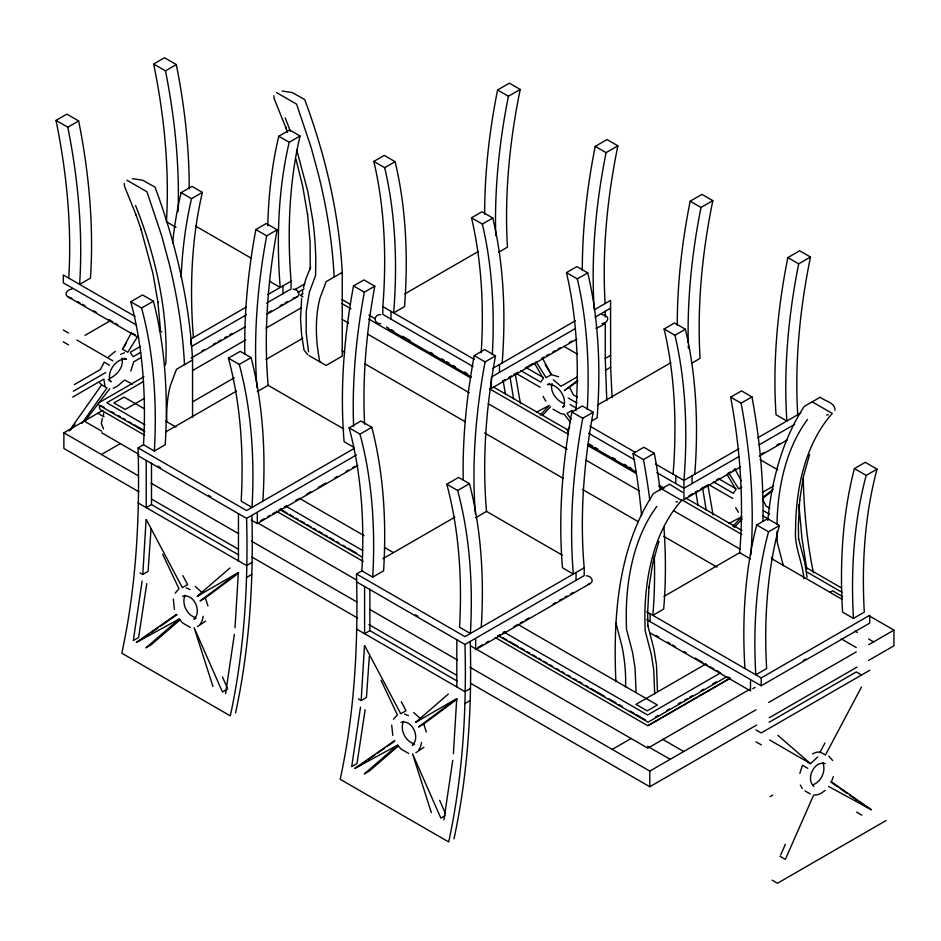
<?xml version="1.0" encoding="UTF-8"?>
<svg xmlns="http://www.w3.org/2000/svg" width="941" height="941" viewBox="0 0 941 941"><rect width="100%" height="100%" fill="white"/><g stroke="black" fill="none" stroke-linecap="round" stroke-linejoin="round"><path stroke-width="1.41" d="M143.502 444.764A561.589 324.233 -60 0 0 130.752 301.767L142.55 294.956L153.407 301.226A563.094 325.104 -60 0 1 165.204 444.764L154.359 451.033L143.502 444.764L138.08 447.904C139.938 516.668 136.445 585.855 121.801 653.219L230.31 715.866C244.295 651.054 248.377 584.549 246.589 518.373L356.416 454.974M235.603 712.819C249.588 648.008 253.658 581.503 251.882 515.327M361.885 570.846A561.589 324.233 -60 0 0 349.135 427.849L360.932 421.039L371.789 427.308A563.094 325.104 -60 0 1 383.587 570.846L372.73 577.115L361.885 570.846L356.463 573.975C358.321 642.738 354.816 711.937 340.183 779.301L448.692 841.948C462.678 777.137 466.76 710.631 464.972 644.456L584.196 575.621L584.196 567.799A560.236 323.457 -60 0 1 593.171 412.252L582.314 405.983L571.881 412.017A562.248 324.621 -60 0 0 562.495 567.799L573.34 574.057A562.248 324.621 -60 0 1 582.738 418.275L593.171 412.252M453.974 838.902C467.959 774.09 472.041 707.585 470.253 641.409M310.236 269.02L310.107 242.084L307.519 213.936M146.102 519.561L142.785 574.457L140.08 572.893M238.332 572.81L235.027 627.706M364.485 645.644L361.168 700.539L358.45 698.975M456.714 698.892L453.397 753.788M103.604 415.169L103.475 413.181M151.054 528.583L148.078 571.399L142.785 574.457M369.366 656.018L366.449 697.481L361.168 700.539M636.069 692.494L635.081 668.098L632.623 652.689L626.471 629.106L626.224 615.532A309.824 178.872 60 0 1 629.2 577.174C633.246 552.026 641.515 527.054 656.83 506.446M654.701 693.952L653.701 669.557L651.254 654.148L645.103 630.564L644.856 616.99A309.824 178.872 60 0 1 647.82 578.633C652.36 550.379 662.311 522.09 681.59 500.447L661.499 488.85M657.441 690.917L656.5 665.369M615.896 681.778C613.038 617.778 617.59 548.803 653.454 493.496L669.557 484.192L682.554 492.284M649.008 586.796L647.643 612.803L647.89 626.365M799.721 499.777L798.356 525.784L798.603 539.358M301.626 298.074L300.532 318.87L301.532 333.726M767.809 520.467C771.667 480.557 782.136 440.412 804.155 406.488L820.258 397.184C824.492 401.089 835.349 402.572 834.973 410.205M142.126 581.056L133.328 640.539L138.621 637.492L146.761 583.608M234.368 634.305L225.569 693.788M360.509 707.138L351.711 766.621L356.992 763.574L365.143 709.69M452.739 760.387L443.94 819.87M124.188 183.413L124.541 186.365L136.304 215.571M273.855 95.794L274.207 98.758L285.97 127.964M648.902 587.76L652.713 563.53L658.912 541.416M799.603 500.741L803.414 476.522L809.613 454.409M302.273 293.898L302.802 290.675M799.85 773.349L802.438 765.256L807.731 768.315M203.162 616.296L202.186 620.695L200.268 624.212M421.544 742.378L420.568 746.778L418.639 750.295M303.496 287.605L305.919 278.701L310.695 267.138M552.026 383.457C549.615 391.644 556.484 400.419 563.777 403.56M833.385 776.666L831.385 781.795L871.366 809.707L828.586 786.464M130.799 371.036L133.704 361.85L141.185 357.521M102.298 418.333L101.369 423.662L103.522 428.967M780.642 854.981L785.37 844.265M164.699 365.767L165.887 363.191L166.122 349.899A309.824 178.872 60 0 0 163.158 308.119C158.382 272.902 148.725 238.438 135.528 205.467M812.459 753.847L816.388 752.247L820.164 751.977L824.916 743.002M861.438 687.083L825.445 755.035L820.164 751.977M137.821 336.266L127.811 352.252L122.518 349.193L131.564 332.467M175.144 593.136L178.978 588.76L162.664 554.237M185.001 595.288C181.554 603.475 186.518 614.473 194.905 617.425M393.514 719.218L397.361 714.842L381.046 680.319M403.383 721.371C399.925 729.557 404.901 740.555 413.287 743.508M122.518 349.193L126.376 343.053M807.531 419.427C792.216 440.047 783.947 465.019 779.901 490.167A309.824 178.872 60 0 0 776.995 524.078M69.175 430.931L101.663 384.857L99.664 382.905M81.961 423.356L106.956 387.904L101.663 384.857M70.599 429.908L75.057 424.085M84.796 421.309L109.756 388.68M540.287 415.134L549.203 405.477L536.335 412.252M542.604 415.299L550.532 406.712M732.898 526.337L741.814 516.68L728.946 523.455M734.215 527.572L742.143 518.985M108.544 356.886L115.308 351.358M205.55 621.166L197.516 626.6M423.932 747.236L415.898 752.682M200.445 594.441L197.269 596.276L229.945 567.964M417.769 721.135L415.651 722.347L448.316 694.046M190.364 627.435L182.636 622.977L179.225 619.084L145.926 647.82L151.219 644.761L180.072 619.86M408.735 753.518L401.019 749.06L397.596 745.166L364.308 773.89L369.601 770.844L398.443 745.942M564.671 405.653L562.753 407.182L564.047 405.912C566.705 396.608 557.472 383.222 547.439 384.587L549.756 383.657M577.621 380.399L564.365 390.621L577.809 381.27M763.092 497.107L773.29 489.238M762.269 498.765L772.455 490.908M266.844 314.341L296.815 297.038C301.861 294.557 297.38 288.922 293.169 289.169M595.806 328.103C602.569 326.598 615.12 317.141 601.946 314.588M569.67 427.014L567.282 430.331L568.376 432.684M475.687 639.657L475.687 649.619L589.948 583.643C594.994 581.162 590.501 575.539 586.302 575.786M817.753 756.905L810.53 763.645L807.354 761.81M825.163 790.346L821.364 793.192L817.447 794.804L813.659 795.074L785.347 859.368L780.054 856.322M197.269 596.276L238.085 572.669L200.08 600.934L205.361 597.888L238.755 573.045M415.651 722.347L456.456 698.751L418.451 727.017L423.744 723.97L457.138 699.128M100.699 405.418L99.217 407.641L100.275 409.535M179.225 619.084L136.433 642.338L176.414 614.414M141.726 639.28L148.772 634.352M151.125 632.717L158.182 627.788M160.535 626.141L177.002 614.649M397.596 745.166L354.816 768.409L394.797 740.496M360.097 765.362L365.978 761.257M368.331 759.61L375.388 754.694M377.741 753.047L384.798 748.119M387.151 746.484L394.208 741.555M577.127 376.941L560.989 386.28L553.284 379.823M762.292 492.461L773.455 485.991M56.001 120.413L66.846 114.143L78.656 120.954A563.094 325.104 60 0 1 90.454 278.136L79.609 284.394A563.094 325.104 60 0 0 67.799 127.223L56.001 120.413A561.589 324.233 60 0 1 68.752 278.136M176.061 227.31L166.416 221.747A561.589 324.233 60 0 0 153.654 64.023L164.51 57.754L176.308 64.576A563.094 325.104 60 0 1 189.223 188.718M67.799 127.223L78.656 120.954M153.654 64.023L165.463 70.834L176.308 64.576M172.603 242.919A562.248 324.621 60 0 1 181.095 192.634L191.94 186.365L202.374 192.387A560.236 323.457 60 0 0 193.399 337.572M267.785 225.652A562.248 324.621 60 0 1 278.759 136.245L289.605 129.987L300.038 136.01A560.236 323.457 60 0 0 291.063 281.183L291.063 289.016L266.503 303.19M181.143 277.207A560.236 323.457 60 0 1 191.529 198.657L202.374 192.387M269.361 281.183L280.206 287.452A560.236 323.457 60 0 1 289.193 142.267L300.038 136.01M244.836 354.075A562.248 324.621 -60 0 1 255.846 229.545L266.279 223.523L277.125 229.792A560.236 323.457 -60 0 0 268.15 385.328L257.305 391.597M373.836 161.429L384.269 155.406L395.126 161.664A562.248 324.621 -60 0 1 404.524 306.601L393.667 312.871A560.236 323.457 -60 0 0 384.693 167.686L373.836 161.429A560.236 323.457 -60 0 1 382.822 306.601L382.822 314.435L473.088 366.543M484.662 214.136A563.094 325.104 -60 0 1 497.566 89.995L509.375 83.173L520.22 89.442A561.589 324.233 -60 0 0 507.47 247.165L498.789 252.176M85.031 335.337L110.179 320.822M130.752 301.767L141.597 308.036L153.407 301.226M256.975 387.586A562.248 324.621 -60 0 1 266.691 235.815L277.125 229.792M384.693 167.686L395.126 161.664M495.754 235.697A563.094 325.104 -60 0 1 508.422 96.253L520.22 89.442M74.257 384.61L100.393 369.519L104.228 362.144L109.509 365.202M130.411 352.193L140.362 346.441M73.327 391.244L105.674 372.565M140.668 352.369L133.199 356.674L130.611 353.016M72.669 397.09L103.863 379.082L104.957 385.951M246.283 307.037L190.694 339.136L190.694 344.359M267.762 294.639L291.063 281.183M191.388 346.559L246.283 314.87M98.346 403.042L143.973 376.694M294.745 289.652L304.778 283.853M143.479 381.552L106.768 402.748L144.938 424.791M297.897 292.404L304.061 288.84M201.844 350.969L204.373 349.511M213.219 344.406L215.748 342.947M218.277 341.489L220.806 340.03M224.593 337.843L227.122 336.384M229.651 334.925L232.18 333.467M268.82 312.306L271.337 310.848M280.183 305.743L282.712 304.284M285.123 302.896L287.428 301.567M191.117 358.062L245.366 326.739M302.955 293.815L300.414 295.286L302.92 296.733M138.868 491.767L63.882 448.469L63.882 432.813L102.875 410.3M282.135 91.018L292.275 92.583L304.684 99.523C325.268 154.959 339.066 213.219 342.23 272.384L326.127 281.677L319.964 298.156A156.371 90.277 60 0 0 319.787 361.767M132.469 178.637L142.609 180.19L155.018 187.13C175.602 242.566 189.4 300.838 192.564 359.991L176.461 369.295L170.297 385.775A156.371 90.277 60 0 0 166.828 421.58M144.232 398.466L125.177 409.464L113.908 402.96L124.083 397.09L144.244 408.723M192.434 370.636L245.719 339.877M266.021 328.15L301.532 307.648M228.416 358.156L239.261 364.414A561.589 324.233 -60 0 1 252.012 507.411L241.167 501.153A561.589 324.233 -60 0 0 228.416 358.156L240.214 351.346L251.059 357.604A563.094 325.104 -60 0 1 262.868 501.153M353.757 447.281L344.112 441.717A562.248 324.621 -60 0 1 353.51 285.935L363.944 279.912L374.789 286.17A560.236 323.457 -60 0 0 364.602 424.238M481.204 352.781A560.236 323.457 -60 0 0 471.5 217.806L481.933 211.784L492.79 218.053A562.248 324.621 -60 0 1 502.176 362.979M582.314 270.514A563.094 325.104 -60 0 1 595.23 146.373L607.027 139.562L617.884 145.831A561.589 324.233 -60 0 0 605.134 303.543M239.261 364.414L251.059 357.604M353.628 426.367A562.248 324.621 -60 0 1 364.355 292.192L374.789 286.17M471.5 217.806L482.357 224.076L492.79 218.053M594.183 308.46A563.094 325.104 -60 0 1 606.075 152.642L617.884 145.831M101.44 454.491L120.519 443.482M192.434 401.96L234.297 377.788M266.021 359.486L302.802 338.242M165.734 431.931L236.52 391.068M404.865 293.874L478.181 251.541M238.685 554.896L151.501 504.564L146.22 507.622L146.22 460.431M575.963 410.511A560.236 323.457 -60 0 0 566.447 272.631L576.88 266.597L587.737 272.866A562.248 324.621 -60 0 1 597.123 417.804L591.701 420.933M677.273 325.327A563.094 325.104 -60 0 1 690.176 201.198L701.974 194.375L712.831 200.645A561.589 324.233 -60 0 0 700.08 358.368L691.4 363.379M566.447 272.631L577.303 278.889L587.737 272.866M688.247 342.759A563.094 325.104 -60 0 1 701.021 207.455L712.831 200.645M463.219 480.157A562.248 324.621 -60 0 1 474.229 355.627L484.662 349.605L495.507 355.874A560.236 323.457 -60 0 0 486.532 511.41L475.687 517.679M349.135 427.849L359.98 434.119L371.789 427.308M475.358 513.668A562.248 324.621 -60 0 1 485.074 361.897L495.507 355.874M353.887 448.598L246.589 510.551L138.08 447.904M492.496 368.578L575.316 320.763M594.277 309.812L610.556 300.414L610.662 367.249L612.073 397.572M491.331 377.082L575.28 328.609M595.194 317.117L610.556 308.248M260.751 520.655L264.198 518.667M267.762 516.609L270.279 515.15M272.808 513.692L275.337 512.233M279.124 510.046L281.653 508.587M284.182 507.128L286.711 505.67M295.556 500.565L298.085 499.106M306.931 494.001L310.718 491.814M318.293 487.438L325.88 483.051M334.725 477.946L337.254 476.487M346.088 471.382L348.617 469.924M352.416 467.736L354.933 466.277M502.647 380.999L505.152 379.552M508.928 377.376L511.445 375.918M513.951 374.471L517.726 372.295M525.266 367.943L532.806 363.579M541.604 358.509L544.121 357.051M546.639 355.604L549.156 354.145M552.92 351.969L555.437 350.522M557.954 349.064L560.46 347.617M569.27 342.536L571.775 341.089M251.176 520.008L257.305 523.537L358.027 465.383M576.892 339.031L491.331 388.421L491.331 378.458M251.882 562.518L246.589 565.565L138.08 502.917M606.78 400.631L605.263 358.486L610.556 355.439M673.086 474.182A560.236 323.457 -60 0 0 664.111 329.009L674.544 322.986L685.389 329.256A562.248 324.621 -60 0 1 694.787 474.182M810.495 257.022L798.686 263.845A563.094 325.104 -60 0 0 786.888 421.015L776.031 414.746A563.094 325.104 -60 0 1 787.84 257.575L799.638 250.765L810.495 257.022A561.589 324.233 -60 0 0 797.733 414.746M246.471 577.515L251.765 574.457M605.381 370.307L610.662 367.249M136.433 642.338L140.668 639.892M664.111 329.009L674.956 335.278L685.389 329.256M572.21 410.276L566.929 413.322L571.093 419.227M446.787 484.239L457.644 490.496A561.589 324.233 -60 0 1 470.394 633.493L459.549 627.235A561.589 324.233 -60 0 0 446.787 484.239L458.596 477.416L469.441 483.686A563.094 325.104 -60 0 1 481.251 627.235M597.464 405.077L670.792 362.744M457.644 490.496L469.441 483.686M382.846 558.742L454.903 517.138M641.55 515.633A560.236 323.457 60 0 0 633.011 453.538L643.867 447.281L654.301 453.303A562.248 324.621 60 0 1 660.159 490.073M750.506 558.966L739.65 552.696A560.236 323.457 60 0 0 730.675 397.161L741.52 390.891L751.953 396.914A562.248 324.621 60 0 1 762.963 521.443M227.746 688.941L222.464 692L194.14 627.706L212.96 686.518M633.011 453.538L643.444 459.573L654.301 453.303M730.675 397.161L741.108 403.183L751.953 396.914M457.067 680.978L369.884 630.646L364.59 633.705L364.59 586.514M738.85 448.751L683.942 480.451L655.583 464.078M757.811 437.8L800.991 412.876M656.842 472.641L683.942 488.285L738.826 456.597M759.046 444.917L794.616 424.379M688.965 495.836L692.741 493.66M695.246 492.202L697.763 490.755M700.28 489.296L707.82 484.944M716.619 479.863L719.136 478.416M727.934 473.335L730.451 471.888M732.957 470.429L735.474 468.983M760.61 454.468L764.386 452.292M776.96 445.034L779.466 443.576M740.438 467.007L683.942 499.624L683.942 489.661M759.387 456.067L787.194 440.012M584.196 567.799L464.972 636.634L356.463 573.975M741.849 487.038L738.673 488.873L728.675 472.888M477.981 647.396L482.58 644.75M486.132 642.691L488.661 641.233M497.507 636.128L500.036 634.669M502.565 633.211L505.094 631.752M513.939 626.647L517.726 624.459M520.255 623.001L522.773 621.542M525.301 620.084L529.101 617.884M553.096 604.028L555.625 602.569M559.425 600.382L561.942 598.923M564.471 597.464L567 596.006M570.787 593.818L573.316 592.36M470.253 688.6L464.972 691.647L356.463 629M744.943 668.522A563.094 325.104 60 0 1 756.74 524.972L767.585 518.714M854.404 468.594L865.25 462.325L877.047 469.147A561.589 324.233 60 0 0 864.297 612.144L853.452 618.402L842.595 612.144A563.094 325.104 60 0 1 854.404 468.594L866.202 475.405L877.047 469.147M464.854 703.597L470.147 700.539M354.816 768.409L359.039 765.974M779.395 525.525A561.589 324.233 60 0 0 766.644 668.522L755.788 674.791A561.589 324.233 60 0 1 768.538 531.794L779.395 525.525L762.622 515.692M664.028 596.359L739.838 552.59M705.774 664.075L635.975 704.374L647.243 710.878L657.418 705.009L517.821 624.401M830.115 592.289L832.656 590.819L842.665 596.606M445.069 815.635L440.835 818.082L412.523 753.788L431.343 812.601M720.641 672.839L647.608 715.007L503.788 631.976M655.454 717.007L657.994 715.536M666.875 710.408L669.404 708.949M678.285 703.821L680.825 702.351M684.625 700.163L687.165 698.692M689.706 697.234L692.235 695.764M701.116 690.635L703.656 689.177M712.537 684.048L716.336 681.849M726.44 676.908L648.043 722.17L498.083 635.598M647.843 725.617L729.71 678.355M730.204 678.285L647.914 725.793L495.154 637.469M612.238 749.401L631.317 738.391M646.643 611.768L761.21 677.92L869.731 615.273L869.731 623.107L761.21 685.754L646.643 619.601M749.895 689.247L647.831 748.166L471.006 646.079M752.8 688.694L755.094 687.365M803.214 660.476L805.743 659.018M469.924 667.24L649.796 771.091L756.023 709.761M768.703 702.433L856.239 651.901M868.672 644.714L893.95 630.129L893.95 645.785L868.519 660.476M470.594 683.284L649.796 786.747L756.611 725.076M769.326 717.736L857.075 667.075M769.115 722.276L856.298 671.933L861.591 674.991M869.731 670.286L761.21 732.945L755.929 729.887M770.067 796.639L772.784 795.074M885.999 820.587L777.489 883.246L772.208 880.188M120.589 354.404L124.388 352.722M110.109 378.141C117.39 375 124.271 366.225 121.859 358.05M296.815 297.038L293.169 298.25M113.179 388.198L116.978 386.516L124.671 380.058L132.399 384.128M605.592 322.457L601.946 323.669M588.266 584.396L589.948 583.643M812.895 784.794C821.281 781.842 826.257 770.844 822.799 762.657M196.128 618.225L193.858 619.119C202.397 611.991 193.764 592.971 182.636 596.241M414.51 744.307L412.229 745.201C420.78 738.073 412.146 719.053 401.019 722.323M71.928 289.169C67.728 288.922 63.235 294.557 68.281 297.038L138.68 337.678M380.717 314.588C373.306 314.353 373.306 323.916 380.717 323.669M826.704 414.981L828.292 414.781M676.003 501.988L677.579 501.788M71.928 298.25L68.281 297.038M825.163 763.61C814.036 760.34 805.414 779.36 813.953 786.488M124.13 358.239L126.447 359.168C116.413 357.803 107.168 371.189 109.826 380.493L111.12 381.764L108.25 379.482M186.13 587.925L190.058 589.537M404.512 714.007L408.441 715.619M558.578 376.776L551.355 374.612L546.074 377.67L536.064 361.685M862.309 804.602L866.085 806.649L859.027 801.732M497.566 89.995L508.422 96.253M595.23 146.373L606.075 152.642M690.176 201.198L701.021 207.455M787.84 257.575L798.686 263.845M276.536 92.571L296.627 104.169L311.306 148.066L319.187 177.343A445.705 257.328 60 0 1 334.161 277.019M812.212 401.831L832.303 413.44C813.024 435.083 803.061 463.372 798.533 491.625A309.824 178.872 60 0 0 795.568 529.983C794.145 546.78 802.708 562.106 803.885 578.715M278.759 136.245L289.193 142.267M563.694 346.241L577.527 354.228M760.081 459.62L777.678 469.782M526.054 367.543L543.475 377.6M577.221 397.09L573.492 394.938L569.658 387.563M718.665 478.746L736.085 488.802M769.832 508.293L766.103 506.14L762.951 499.942M520.761 370.601L540.675 382.093L543.263 378.435L534.5 363.214M568.199 397.984L576.915 403.019M713.372 481.804L733.286 493.296L735.874 489.638L727.111 474.417M763.304 510.622L769.526 514.221M516.468 373.577L540.181 387.269M570.023 404.489L576.257 408.1M709.079 484.78L732.78 498.471M255.846 229.545L266.691 235.815M353.51 285.935L364.355 292.192M474.229 355.627L485.074 361.897M571.881 412.017L582.738 418.275M382.822 306.601L474.346 359.438M589.878 426.144L635.363 452.409M181.095 192.634L191.529 198.657M756.74 524.972L768.538 531.794M588.619 433.248L634.728 459.867M342.159 299.638L349.793 304.049M368.896 315.07L375.259 318.752M493.637 387.092L567.458 429.719M685.836 498.06L741.837 530.395M805.484 567.141L841.125 587.713M386.457 326.986L388.751 328.315M391.162 329.703L393.691 331.161M402.536 336.266L410.123 340.642M430.331 352.322L432.86 353.781M441.705 358.886L444.234 360.344M446.763 361.803L449.292 363.261M453.08 365.449L455.609 366.908M464.454 372.013L466.971 373.471M588.831 443.823L592.618 446.01M595.147 447.469L597.676 448.928M612.838 457.679L615.367 459.137M624.201 464.254L626.73 465.713M629.258 467.171L631.787 468.63M388.08 328.809L471.465 376.953M588.266 444.387L636.281 472.111M659.018 485.238L664.075 488.156M341.983 303.614L350.946 308.789M368.719 319.058L470.571 377.859M489.638 388.868L568.552 434.436M587.643 445.446L636.022 473.382M658.912 486.591L662.746 488.814M681.813 499.824L741.661 534.37M806.531 571.822L842.219 592.43M126.87 180.178L146.961 191.776L161.64 235.685L169.533 264.962A445.705 257.328 60 0 1 184.495 364.637M195.704 226.122L251.318 258.234M771.279 558.436L842.066 599.299M868.908 615.673L893.95 630.129M342.183 319.399L348.535 323.057M367.59 334.067L469.241 392.75M488.308 403.76L567.082 449.245M586.137 460.243L639.515 491.061M673.815 510.869L739.885 549.015M854.828 631.035L857.333 632.481M868.602 638.986L873.601 641.868M342.183 350.722L344.724 352.181M365.049 363.92L465.43 421.874M484.497 432.884L563.271 478.369M582.326 489.367L638.233 521.643M663.652 536.323L717.018 567.129M841.266 638.857L856.286 647.537M309.224 355.674L326.127 365.437L342.23 356.133L342.23 272.384M267.973 385.222L343.783 428.99M486.344 511.304L562.153 555.072M135.222 316.505L63.329 274.995L63.329 282.829L136.504 325.08M159.241 330.373L161.77 331.832M77.68 301.567L79.973 302.896M82.385 304.284L84.913 305.743M93.759 310.848L96.288 312.306M108.921 319.611L112.708 321.798M115.237 323.257L117.766 324.716M132.928 333.467L135.457 334.925M656.23 635.587L658.735 637.045M667.534 642.115L670.051 643.573M672.568 645.02L675.085 646.479M683.884 651.56L686.389 653.007M695.187 658.088L702.739 662.44M705.244 663.887L707.761 665.346M710.279 666.793L714.043 668.969M716.56 670.427L719.077 671.874M727.875 676.955L730.392 678.402M649.772 632.752L750.506 690.906L750.506 680.943M63.329 330.02L68.611 333.067M63.212 341.83L68.505 344.888M756.035 741.837L761.328 744.884M867.143 807.26L871.366 809.707M856.592 812.13L861.874 815.188M165.851 421.203L176.014 427.073M299.262 498.224L364.073 535.641M384.399 547.38L393.291 552.508M805.002 790.922L810.283 793.969M286.158 506.317L362.556 550.426M101.863 406.089L104.169 407.429M111.461 411.629L114.002 413.099M117.813 415.299L120.354 416.769M122.895 418.239L125.447 419.698M129.258 421.909L131.799 423.368M134.34 424.838L143.244 429.978M280.536 509.246L286.887 512.916M289.428 514.386L293.251 516.585M295.792 518.056L298.332 519.514M300.873 520.985L304.684 523.184M307.225 524.655L311.048 526.854M313.588 528.324L316.129 529.795M318.67 531.265L322.481 533.465M325.021 534.935L327.574 536.405M330.115 537.864L333.926 540.075M336.466 541.534L339.007 543.004M342.818 545.204L345.371 546.674M347.911 548.144L356.804 553.284M503 637.68L506.811 639.88M509.352 641.35L518.256 646.491M520.796 647.961L524.607 650.16M527.148 651.631L529.689 653.101M532.241 654.56L536.052 656.771M538.593 658.23L541.134 659.7M543.675 661.17L547.497 663.37M550.038 664.84L552.579 666.31M556.39 668.51L558.93 669.98M561.471 671.439L564.024 672.909M567.835 675.109L570.375 676.579M574.186 678.779L576.727 680.249M579.268 681.719L581.82 683.19M585.631 685.389L588.172 686.859M590.713 688.33L604.698 696.399M608.509 698.598L616.143 703.009M618.684 704.468L622.495 706.679M630.117 711.078L633.94 713.278M636.481 714.748L645.373 719.889M98.781 405.065L144.855 431.66M279.536 509.422L362.132 557.107M100.828 409.935L144.561 435.189M276.313 511.116L363.191 561.412M97.793 413.228L104.051 416.851M662.429 739.214L683.707 751.506M84.231 421.062L101.757 431.178M647.608 746.331L670.145 759.34M138.997 454.397L101.687 432.778M257.305 522.69L356.521 579.985M157.841 466.113L160.37 467.571M208.384 495.295L210.913 496.754M415.393 614.814L417.922 616.273M138.08 455.726L246.589 518.373M356.463 581.809L464.972 644.456M63.882 432.813L138.292 475.77M150.995 483.109L238.673 533.723M251.376 541.063L356.839 601.946M369.542 609.286L457.22 659.9M151.583 499.106L238.002 549.003M251.988 557.072L357.474 617.978M368.919 624.577L456.608 675.215M769.726 740.038L810.53 763.645L777.866 735.344M76.891 340.042L112.885 360.862M830.809 782.018L837.855 786.947M840.207 788.593L847.265 793.522M849.617 795.157L856.675 800.085M552.979 409.159L560.707 413.617L564.13 414.099L570.364 422.25M307.883 354.863L304.014 350.099L301.649 334.714M413.722 712.56L420.086 718.324M195.34 586.478L201.703 592.242M828.833 756.129L832.667 760.504M545.204 364.779L551.355 374.612L542.322 357.886M735.686 507.646L738.438 512.339M543.086 396.443L545.827 401.148M800.321 785.017L802.25 788.534M734.933 469.089L741.19 480.675M401.266 701.715L406.018 710.69L400.737 713.737L364.743 645.797M182.883 575.633L187.635 584.608L182.354 587.654L146.361 519.714M439.635 800.297L445.54 813.683M222.441 676.897L227.157 687.612M423.744 723.97L426.332 732.051M205.361 597.888L207.961 605.98M285.194 117.86L290.31 131.187M285.617 126.953L287.476 132.316M135.951 214.572L141.397 230.322M296.733 149.96L307.813 191.505L312.824 220.5A309.824 178.872 60 0 1 315.788 262.292L315.553 275.572L309.389 292.051L306.225 311.33L306.166 332.773L308.53 351.793M141.044 229.31L152.96 273.549L157.97 302.543M798.474 538.358L804.637 561.953L807.084 577.362M647.773 625.377L653.924 648.961L656.383 664.37M615.896 623.001L622.06 646.585A156.371 90.277 60 0 1 625.518 686.883M295.968 159.17L302.626 185.942L307.636 214.936M783.335 565.682L777.184 542.098L776.984 531.242M772.185 556.966L772.761 559.577M813.412 572.751C806.966 541.745 803.943 510.093 803.273 478.451M713.043 514.798L707.985 485.58M520.432 403.595L515.374 374.389M392.797 735.368L391.703 725.146M174.426 609.298L173.32 599.064M806.813 569.293L801.967 538.405L798.897 504.717M706.197 510.022L702.504 487.273M698.057 505.329L695.775 492.037M513.598 398.819L510.081 377.435M505.458 394.126L503.164 380.834M157.853 301.555L160.441 329.703M761.21 677.92L761.21 685.754M692.07 475.746L692.07 483.58M683.942 488.285L683.942 480.451A560.236 323.457 -60 0 0 674.956 335.278M675.803 475.746L675.803 483.58M650.125 613.779L650.125 621.613M649.796 771.091L649.796 786.747M605.263 311.295L605.263 317.023M605.263 322.739L605.263 358.486M576.057 572.493L576.057 580.326M499.471 364.555L499.471 372.377M456.832 639.762L456.832 686.954M390.95 311.295L390.95 319.128M369.884 589.172L369.884 630.646M282.923 285.876L282.923 293.71M257.305 513.574L257.305 523.537M238.449 513.68L238.449 560.871M192.564 359.991L192.564 417.298M151.501 463.101L151.501 504.564M165.463 70.834A563.094 325.104 60 0 1 178.084 211.666M482.357 224.076A560.236 323.457 -60 0 1 492.319 354.71M141.597 308.036A561.589 324.233 -60 0 1 154.359 451.033M577.303 278.889A560.236 323.457 -60 0 1 587.266 409.523M688.4 348.276A563.094 325.104 -60 0 1 688.318 345.523M359.98 434.119A561.589 324.233 -60 0 1 372.73 577.115M663.887 526.584A562.248 324.621 60 0 1 663.687 609.086L652.842 615.355A562.248 324.621 60 0 0 654.266 555.943M643.444 459.573A562.248 324.621 60 0 1 649.819 500.377M741.108 403.183A562.248 324.621 60 0 1 750.824 554.967M853.452 618.402A561.589 324.233 60 0 1 866.202 475.405"/></g></svg>
